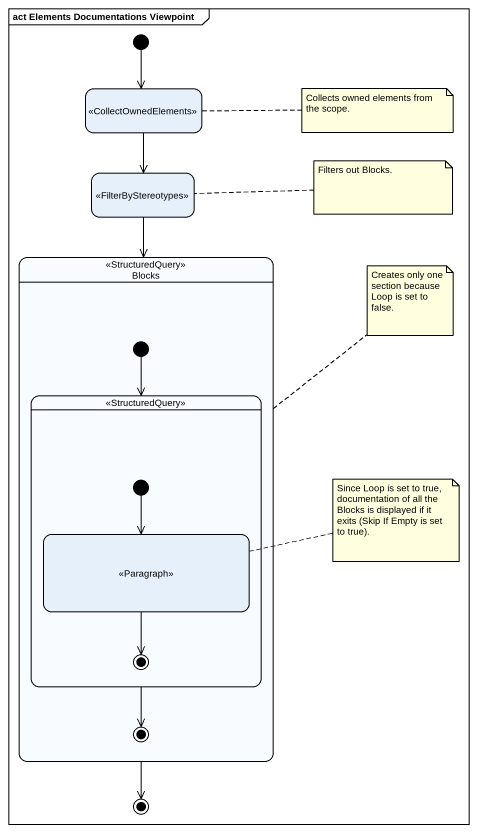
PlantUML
@startuml
mainframe act Elements Documentations Viewpoint
hide empty description
state " " as state1 <<CollectOwnedElements>>
state " " as state2 <<FilterByStereotypes>>
state Blocks <<StructuredQuery>> {
  state " " as state3 <<StructuredQuery>> {
    state " " as state4 <<Paragraph>>
    [*] --> state4
    state4 --> [*]
  }
  [*] --> state3
  state3 --> [*]
}
[*] --> state1
state1 --> state2
state2 --> Blocks
Blocks --> [*]
note right of state1 : Collects owned elements from the scope.
note right of state2 : Filters out Blocks.
note top of Blocks : Creates only one section because Loop is set to false.
note right of state4 : Since Loop is set to true, documentation of all the Blocks is displayed if it exits (Skip If Empty is set to true).
@enduml
